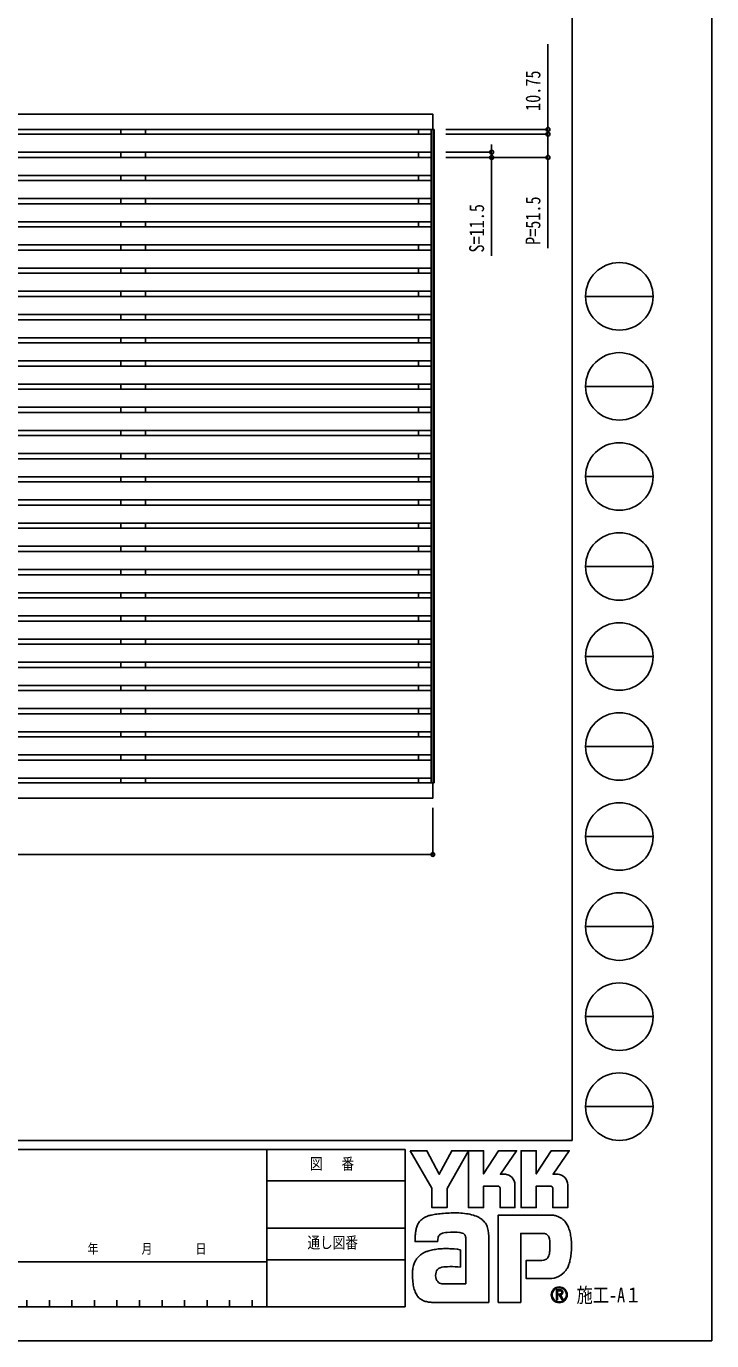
# Model space of a CAD drawing. Units: millimetres, scale not verified. Extents: x -4205 to 4205, y -2970 to 2970.
# Drawn here: x 2684 to 4205, y -2970 to -50 of the extents above; entities that cross this region are included whole.
import ezdxf
from ezdxf.enums import TextEntityAlignment as Align

# ---------------------------------------------------------------- set-up
doc = ezdxf.new("R2010")
doc.units = ezdxf.units.MM
doc.header["$LTSCALE"] = 12
for name, color, linetype in [('0-2_YKK_A1', 4, 'Continuous'), ('0-3_YKK_D', 6, 'Continuous'), ('0-4_YKK_ZWAK', 7, 'Continuous')]:
    doc.layers.add(name, color=color, linetype=linetype)
doc.styles.add('ＭＳ ゴシック', font='')
doc.styles.get('ＭＳ ゴシック').set_extended_font_data('MS Gothic')

msp = doc.modelspace()

# ---------------------------------------------------------------- linework, layer by layer
at = {"layer": '0-2_YKK_A1'}
for p, q in [((3582.02, -289.75), (1595.02, -289.75)), ((2893.52, -289.75), (2893.52, -279)), ((2948.52, -289.75), (2948.52, -279)), ((3554.02, -289.75), (3554.02, -279)), ((3589.22, -279.5), (3582.02, -279.5)), ((3584.02, -279), (3584.02, -279.5)), ((3587.02, -279.5), (3587.02, -1730.5)), ((3589.22, -279.5), (3589.22, -1730.5)), ((3582.02, -329.75), (1595.02, -329.75)), ((3582.02, -341.25), (1595.02, -341.25)), ((2893.52, -341.25), (2893.52, -329.75)), ((2948.52, -341.25), (2948.52, -329.75)), ((3554.02, -341.25), (3554.02, -329.75)), ((3582.02, -381.25), (1595.02, -381.25)), ((3582.02, -392.75), (1595.02, -392.75)), ((2893.52, -392.75), (2893.52, -381.25)), ((2948.52, -392.75), (2948.52, -381.25)), ((3554.02, -392.75), (3554.02, -381.25)), ((3582.02, -432.75), (1595.02, -432.75)), ((2893.52, -444.25), (2893.52, -432.75)), ((2948.52, -444.25), (2948.52, -432.75)), ((3554.02, -444.25), (3554.02, -432.75)), ((3582.02, -444.25), (1595.02, -444.25)), ((3582.02, -484.25), (1595.02, -484.25)), ((3582.02, -495.75), (1595.02, -495.75)), ((2893.52, -495.75), (2893.52, -484.25)), ((2948.52, -495.75), (2948.52, -484.25)), ((3554.02, -495.75), (3554.02, -484.25)), ((3582.02, -535.75), (1595.02, -535.75)), ((3582.02, -547.25), (1595.02, -547.25)), ((2893.52, -547.25), (2893.52, -535.75)), ((2948.52, -547.25), (2948.52, -535.75)), ((3554.02, -547.25), (3554.02, -535.75)), ((3582.02, -587.25), (1595.02, -587.25)), ((3582.02, -598.75), (1595.02, -598.75)), ((2893.52, -598.75), (2893.52, -587.25)), ((2948.52, -598.75), (2948.52, -587.25)), ((3554.02, -598.75), (3554.02, -587.25)), ((3582.02, -638.75), (1595.02, -638.75)), ((2893.52, -650.25), (2893.52, -638.75)), ((2948.52, -650.25), (2948.52, -638.75)), ((3554.02, -650.25), (3554.02, -638.75)), ((3582.02, -650.25), (1595.02, -650.25)), ((3582.02, -690.25), (1595.02, -690.25)), ((2893.52, -701.75), (2893.52, -690.25)), ((2948.52, -701.75), (2948.52, -690.25)), ((3554.02, -701.75), (3554.02, -690.25)), ((3582.02, -701.75), (1595.02, -701.75)), ((3582.02, -741.75), (1595.02, -741.75)), ((3582.02, -753.25), (1595.02, -753.25)), ((2893.52, -753.25), (2893.52, -741.75)), ((2948.52, -753.25), (2948.52, -741.75)), ((3554.02, -753.25), (3554.02, -741.75)), ((3582.02, -793.25), (1595.02, -793.25)), ((3582.02, -804.75), (1595.02, -804.75)), ((2893.52, -804.75), (2893.52, -793.25)), ((2948.52, -804.75), (2948.52, -793.25)), ((3554.02, -804.75), (3554.02, -793.25)), ((3582.02, -844.75), (1595.02, -844.75)), ((2893.52, -856.25), (2893.52, -844.75)), ((2948.52, -856.25), (2948.52, -844.75)), ((3554.02, -856.25), (3554.02, -844.75)), ((3582.02, -856.25), (1595.02, -856.25)), ((3582.02, -896.25), (1595.02, -896.25)), ((2893.52, -907.75), (2893.52, -896.25)), ((2948.52, -907.75), (2948.52, -896.25)), ((3554.02, -907.75), (3554.02, -896.25)), ((3582.02, -907.75), (1595.02, -907.75)), ((3582.02, -947.75), (1595.02, -947.75)), ((3582.02, -959.25), (1595.02, -959.25)), ((2893.52, -959.25), (2893.52, -947.75)), ((2948.52, -959.25), (2948.52, -947.75)), ((3554.02, -959.25), (3554.02, -947.75)), ((3582.02, -999.25), (1595.02, -999.25)), ((3582.02, -1010.75), (1595.02, -1010.75)), ((2893.52, -1010.75), (2893.52, -999.25)), ((2948.52, -1010.75), (2948.52, -999.25)), ((3554.02, -1010.75), (3554.02, -999.25)), ((3582.02, -1050.75), (1595.02, -1050.75)), ((2893.52, -1062.25), (2893.52, -1050.75)), ((2948.52, -1062.25), (2948.52, -1050.75)), ((3554.02, -1062.25), (3554.02, -1050.75)), ((3582.02, -1062.25), (1595.02, -1062.25)), ((3582.02, -1102.25), (1595.02, -1102.25)), ((2893.52, -1113.75), (2893.52, -1102.25)), ((2948.52, -1113.75), (2948.52, -1102.25)), ((3554.02, -1113.75), (3554.02, -1102.25)), ((3582.02, -1113.75), (1595.02, -1113.75)), ((3582.02, -1153.75), (1595.02, -1153.75)), ((3582.02, -1165.25), (1595.02, -1165.25)), ((2893.52, -1165.25), (2893.52, -1153.75)), ((2948.52, -1165.25), (2948.52, -1153.75)), ((3554.02, -1165.25), (3554.02, -1153.75)), ((3582.02, -1205.25), (1595.02, -1205.25)), ((3582.02, -1216.75), (1595.02, -1216.75)), ((2893.52, -1216.75), (2893.52, -1205.25)), ((2948.52, -1216.75), (2948.52, -1205.25)), ((3554.02, -1216.75), (3554.02, -1205.25)), ((3582.02, -1256.75), (1595.02, -1256.75)), ((3582.02, -1268.25), (1595.02, -1268.25)), ((2893.52, -1268.25), (2893.52, -1256.75)), ((2948.52, -1268.25), (2948.52, -1256.75)), ((3554.02, -1268.25), (3554.02, -1256.75)), ((3582.02, -1308.25), (1595.02, -1308.25)), ((2893.52, -1319.75), (2893.52, -1308.25)), ((2948.52, -1319.75), (2948.52, -1308.25)), ((3554.02, -1319.75), (3554.02, -1308.25)), ((3582.02, -1319.75), (1595.02, -1319.75)), ((3582.02, -1359.75), (1595.02, -1359.75)), ((3582.02, -1371.25), (1595.02, -1371.25)), ((2893.52, -1371.25), (2893.52, -1359.75)), ((2948.52, -1371.25), (2948.52, -1359.75)), ((3554.02, -1371.25), (3554.02, -1359.75)), ((3582.02, -1411.25), (1595.02, -1411.25)), ((3582.02, -1422.75), (1595.02, -1422.75)), ((2893.52, -1422.75), (2893.52, -1411.25)), ((2948.52, -1422.75), (2948.52, -1411.25)), ((3554.02, -1422.75), (3554.02, -1411.25)), ((3582.02, -1462.75), (1595.02, -1462.75)), ((3582.02, -1474.25), (1595.02, -1474.25)), ((2893.52, -1474.25), (2893.52, -1462.75)), ((2948.52, -1474.25), (2948.52, -1462.75)), ((3554.02, -1474.25), (3554.02, -1462.75)), ((3582.02, -1514.25), (1595.02, -1514.25)), ((2893.52, -1525.75), (2893.52, -1514.25)), ((2948.52, -1525.75), (2948.52, -1514.25)), ((3554.02, -1525.75), (3554.02, -1514.25)), ((3582.02, -1525.75), (1595.02, -1525.75)), ((3582.02, -1565.75), (1595.02, -1565.75)), ((2893.52, -1577.25), (2893.52, -1565.75)), ((2948.52, -1577.25), (2948.52, -1565.75)), ((3554.02, -1577.25), (3554.02, -1565.75)), ((3582.02, -1577.25), (1595.02, -1577.25)), ((3582.02, -1617.25), (1595.02, -1617.25)), ((3582.02, -1628.75), (1595.02, -1628.75)), ((2893.52, -1628.75), (2893.52, -1617.25)), ((2948.52, -1628.75), (2948.52, -1617.25)), ((3554.02, -1628.75), (3554.02, -1617.25)), ((3582.02, -1668.75), (1595.02, -1668.75)), ((3582.02, -1680.25), (1595.02, -1680.25)), ((2893.52, -1680.25), (2893.52, -1668.75)), ((2948.52, -1680.25), (2948.52, -1668.75)), ((3554.02, -1680.25), (3554.02, -1668.75)), ((3582.02, -1720.25), (1595.02, -1720.25)), ((2893.52, -1731), (2893.52, -1720.25)), ((2948.52, -1731), (2948.52, -1720.25)), ((3554.02, -1731), (3554.02, -1720.25)), ((3584.02, -1730.5), (3584.02, -1731))]:
    msp.add_line(p, q, dxfattribs=at)
for points in [[(1591.02, -245), (3586.02, -245), (3586.02, -279), (1591.02, -279)], [(1591.02, -1731), (3586.02, -1731), (3586.02, -1765), (1591.02, -1765)]]:
    msp.add_lwpolyline(points, close=True, dxfattribs=at)
msp.add_lwpolyline([(3582.02, -279.5), (3582.02, -1730.5), (3589.22, -1730.5)], dxfattribs=at)
at = {"layer": '0-3_YKK_D'}
for p, q in [((3841.66, -279), (3841.66, -89.4)), ((3615.22, -279), (3842.66, -279)), ((3615.22, -289.75), (3842.66, -289.75)), ((3615.22, -289.75), (3842.66, -289.75)), ((3841.66, -289.75), (3841.66, -279)), ((3841.66, -289.75), (3841.66, -306.75)), ((3716.66, -329.75), (3716.66, -312.75)), ((3615.22, -329.75), (3717.66, -329.75)), ((3615.22, -341.25), (3842.66, -341.25)), ((3615.22, -341.25), (3717.66, -341.25)), ((3716.66, -329.75), (3716.66, -341.25)), ((3716.66, -341.25), (3716.66, -559.65)), ((3586.02, -1786), (3586.02, -1891)), ((1591.02, -1890), (3586.02, -1890))]:
    msp.add_line(p, q, dxfattribs=at)
msp.add_lwpolyline([(3841.66, -289.75), (3841.66, -341.25), (3841.66, -542.65)], dxfattribs=at)
for centre in [(3841.66, -279), (3841.66, -289.75), (3841.66, -289.75), (3716.66, -329.75), (3716.66, -341.25), (3841.66, -341.25), (3586.02, -1890)]:
    msp.add_circle(centre, 4.25, dxfattribs=at)
at = {"layer": '0-4_YKK_ZWAK'}
for p, q in [((3895.02, 2775), (3895.02, -2525)), ((3925.02, -650), (4075.02, -650)), ((3925.02, -850), (4075.02, -850)), ((3925.02, -1050), (4075.02, -1050)), ((3925.02, -1250), (4075.02, -1250)), ((3925.02, -1450), (4075.02, -1450)), ((3925.02, -1650), (4075.02, -1650)), ((3925.02, -1850), (4075.02, -1850)), ((3925.02, -2050), (4075.02, -2050)), ((3925.02, -2250), (4075.02, -2250)), ((3925.02, -2450), (4075.02, -2450)), ((3895.02, -2525), (-3904.98, -2525)), ((3217.52, -2545), (2185.02, -2545)), ((3217.52, -2545), (3217.52, -2895)), ((3525.02, -2545), (3217.52, -2545)), ((3525.02, -2545), (3525.02, -2895)), ((3217.52, -2615), (3525.02, -2615)), ((3217.52, -2720), (3525.02, -2720)), ((2185.02, -2795), (3217.52, -2795)), ((3525.02, -2790), (3217.52, -2790)), ((3879.16, -2855.72), (3879.16, -2855.72)), ((2685.02, -2880), (2685.02, -2895)), ((2735.02, -2880), (2735.02, -2895)), ((2785.02, -2880), (2785.02, -2895)), ((2835.02, -2880), (2835.02, -2895)), ((2885.02, -2880), (2885.02, -2895)), ((2935.02, -2880), (2935.02, -2895)), ((2985.02, -2880), (2985.02, -2895)), ((3035.02, -2880), (3035.02, -2895)), ((3085.02, -2880), (3085.02, -2895)), ((3135.02, -2880), (3135.02, -2895)), ((3185.02, -2880), (3185.02, -2895)), ((3866.67, -2883.98), (3866.67, -2883.98)), ((2185.02, -2895), (3217.52, -2895)), ((3217.52, -2895), (3525.02, -2895))]:
    msp.add_line(p, q, dxfattribs=at)
for points in [[(-4205, -2970), (4205, -2970), (4205, 2970), (-4205, 2970)], [(3536.02, -2548), (3572.83, -2548), (3600.47, -2600.1), (3628.04, -2548), (3664.88, -2548), (3617.67, -2631.99), (3617.67, -2674.13), (3584.1, -2674.13), (3584.1, -2630.86)]]:
    msp.add_lwpolyline(points, close=True, dxfattribs=at)
for points in [[(3730.55, -2626.61), (3698.77, -2626.61), (3698.77, -2674.1), (3664.91, -2674.1), (3664.91, -2548), (3698.77, -2548), (3698.77, -2599.58), (3732.07, -2548), (3771.84, -2548), (3736.16, -2600.21), (3737.42, -2600.21), (3738.82, -2600.21), (3740.25, -2600.21), (3741.63, -2600.21), (3742.87, -2600.21), (3743.86, -2600.21), (3744.52, -2600.21), (3744.77, -2600.21)], [(3847.51, -2626.61), (3815.77, -2626.61), (3815.77, -2674.13), (3781.9, -2674.13), (3781.9, -2548), (3815.77, -2548), (3815.77, -2599.58), (3849.03, -2548), (3888.8, -2548), (3853.12, -2600.21), (3854.4, -2600.21), (3855.8, -2600.21), (3857.24, -2600.21), (3858.61, -2600.21), (3859.84, -2600.21), (3860.83, -2600.21), (3861.49, -2600.21), (3861.73, -2600.21)], [(3754.51, -2602.21), (3758.55, -2604.52), (3761.97, -2607.53), (3764.73, -2611.12), (3766.76, -2615.15), (3768.01, -2619.5), (3768.44, -2624.04), (3768.44, -2674.22), (3735.41, -2674.22), (3735.41, -2631.41)], [(3871.48, -2602.21), (3875.54, -2604.52), (3878.97, -2607.53), (3881.74, -2611.12), (3883.78, -2615.15), (3885.05, -2619.5), (3885.48, -2624.04), (3885.48, -2674.13), (3852.37, -2674.13), (3852.37, -2631.41)], [(3828.87, -2731.51), (3781.19, -2731.51), (3781.19, -2885), (3731.23, -2885), (3731.23, -2690.79), (3847.35, -2690.79)], [(3878.71, -2704.51), (3881.97, -2708.62), (3884.41, -2712.61), (3886.12, -2716.22)], [(3604.8, -2732.31), (3602.47, -2733.62), (3600.66, -2735.22), (3599.29, -2737.08), (3598.29, -2739.2), (3597.61, -2741.53), (3597.16, -2744.07), (3596.89, -2746.79), (3596.73, -2749.67), (3546.74, -2749.79), (3546.89, -2742.95), (3547.17, -2735.27)], [(3707.71, -2719.17), (3709.13, -2724.9), (3709.93, -2731.04), (3710.18, -2737.59), (3710.18, -2885), (3589.55, -2885)], [(3623.95, -2765.53), (3633.41, -2766.15), (3640.84, -2766.99), (3645.71, -2767.77), (3647.45, -2768.23), (3647.45, -2806.47), (3641.92, -2805.89), (3635.86, -2805.56), (3629.65, -2805.43), (3623.69, -2805.45), (3618.37, -2805.56), (3614.08, -2805.71), (3611.23, -2805.84), (3610.19, -2805.89), (3605.86, -2806.68), (3602.13, -2807.92), (3599, -2809.61), (3596.47, -2811.77), (3594.53, -2814.4), (3593.18, -2817.5), (3592.44, -2821.1), (3592.29, -2825.19), (3592.76, -2829.69), (3593.72, -2833.41), (3595.09, -2836.42), (3596.83, -2838.79), (3598.86, -2840.59), (3601.13, -2841.91), (3603.59, -2842.79), (3606.16, -2843.32), (3659.26, -2843.32), (3659.26, -2745.07), (3659.28, -2743.13), (3659.18, -2741.22), (3658.93, -2739.39), (3658.5, -2737.65), (3657.86, -2736.02), (3656.99, -2734.55), (3655.84, -2733.24), (3654.39, -2732.12)], [(3654.39, -2732.12), (3651.27, -2730.9), (3646.29, -2729.87), (3639.94, -2729.1), (3632.71, -2728.69), (3625.08, -2728.73), (3617.56, -2729.28)], [(3845.83, -2761), (3845.76, -2754.63), (3845.46, -2748.9), (3844.74, -2743.86), (3843.44, -2739.59)], [(3874.56, -2820.97), (3869.95, -2824.56), (3865.14, -2827.38), (3860.18, -2829.48), (3855.1, -2830.92), (3849.93, -2831.74), (3844.72, -2832.01), (3793.36, -2832.01), (3793.36, -2791.66), (3822.32, -2791.66), (3827.66, -2791.59), (3832.36, -2791.13), (3836.39, -2789.95)], [(3874.61, -2862.6), (3874.58, -2862.01), (3874.51, -2861.45), (3874.39, -2860.9), (3874.22, -2860.39), (3874, -2859.9), (3873.74, -2859.44), (3873.43, -2859.01), (3873.08, -2858.61), (3872.62, -2858.2), (3872.1, -2857.85), (3871.54, -2857.54), (3870.93, -2857.29), (3870.28, -2857.1), (3869.58, -2856.96), (3868.85, -2856.87), (3868.08, -2856.84), (3860.5, -2856.84), (3860.5, -2879.14), (3862.79, -2879.14), (3862.79, -2859.12), (3868.08, -2859.12), (3868.62, -2859.14), (3869.14, -2859.19), (3869.62, -2859.28), (3870.06, -2859.4), (3870.47, -2859.56), (3870.84, -2859.75), (3871.17, -2859.97), (3871.47, -2860.22)], [(3872.36, -2862.6), (3872.22, -2863.67), (3871.84, -2864.51), (3871.26, -2865.16), (3870.55, -2865.62), (3869.74, -2865.94), (3868.9, -2866.14), (3868.08, -2866.24), (3867.33, -2866.27), (3865.34, -2866.27), (3866.35, -2867.97), (3872.89, -2879.22), (3875.51, -2879.22), (3869.2, -2868.39), (3869.79, -2868.27), (3870.36, -2868.12), (3870.89, -2867.94), (3871.4, -2867.73), (3871.87, -2867.49), (3872.31, -2867.22), (3872.71, -2866.91), (3873.08, -2866.58)]]:
    msp.add_lwpolyline(points, dxfattribs=at)
for centre in [(4000.02, -650), (4000.02, -850), (4000.02, -1050), (4000.02, -1250), (4000.02, -1450), (4000.02, -1650), (4000.02, -1850), (4000.02, -2050), (4000.02, -2250), (4000.02, -2450)]:
    msp.add_circle(centre, 75, dxfattribs=at)
for centre, radius, start, end in [((3730.72, -2631.29), 4.69, 358.57817, 92.1683), ((3744.82, -2625.19), 24.98, 78.26798, 90.11215), ((3745.17, -2623.37), 23.12, 66.19963, 78.22058), ((3847.71, -2631.27), 4.67, 358.29941, 92.43455), ((3861.78, -2625.23), 25.02, 78.27851, 90.10826), ((3862.12, -2623.48), 23.23, 66.2483, 78.23226), ((3634.47, -2970.05), 284, 91.6169, 94.94971), ((3633.37, -2924.06), 238, 87.51794, 91.66439), ((3636.46, -2857.78), 171.65, 81.92631, 87.59083), ((3591.61, -2731.29), 43.58, 152.2125, 163.4865), ((3584.94, -2727.84), 36.07, 138.03852, 152.12015), ((3584.93, -2728.01), 36.18, 122.60463, 137.83438), ((3589.72, -2735.75), 45.28, 108.37421, 122.42809), ((3597.29, -2762.69), 73.25, 100.93159, 107.35499), ((3622.05, -2882.82), 195.9, 97.86054, 101.37938), ((3633.68, -2963.58), 277.49, 94.90201, 97.9576), ((3645.59, -2795.23), 108.44, 73.67137, 82.05943), ((3659.13, -2749.92), 61.15, 60.60528, 73.9085), ((3664.67, -2738.86), 48.8, 52.17347, 59.90542), ((3669.63, -2732.45), 40.69, 43.55042, 52.14561), ((3672.36, -2729.81), 36.9, 34.48659, 43.50182), ((3672.38, -2729.75), 36.85, 25.58915, 34.43128), ((3669.1, -2731.29), 40.47, 17.43089, 25.54591), ((3845.45, -2744.21), 53.45, 78.73198, 87.96551), ((3847.02, -2736.2), 45.29, 69.03034, 78.69541), ((3848.48, -2732.3), 41.13, 59.39484, 68.9885), ((3849.16, -2731.11), 39.76, 50.3012, 59.3616), ((3848.91, -2731.39), 40.13, 42.05209, 50.28551), ((3637.8, -2740.46), 90.78, 171.55622, 176.72493), ((3607.04, -2735.87), 59.68, 163.48385, 171.57982), ((3617.99, -2763.63), 33.98, 102.4979, 112.84632), ((3624.57, -2791.99), 63.1, 96.37207, 102.75341), ((3829.14, -2756.01), 24.5, 77.94572, 90.63794), ((3831.27, -2746.02), 14.29, 60.20991, 77.92418), ((3832.65, -2743.42), 11.35, 39.8078, 59.75378), ((3830.71, -2744.9), 13.79, 22.65544, 39.38165), ((3829.09, -2742.81), 62.92, 14.76267, 25.00486), ((3790.5, -2753.33), 102.92, 7.9139, 14.95041), ((3751.96, -2758.93), 141.87, 2.54376, 8.01251), ((3590.62, -2822.57), 53.87, 112.58838, 120.58162), ((3596.99, -2837.9), 70.47, 106.61303, 112.59024), ((3607.02, -2871.61), 105.64, 99.87193, 106.59825), ((3612.64, -2903.27), 137.79, 94.78469, 99.91711), ((3615.38, -2934.77), 169.41, 90.80099, 94.81812), ((3615.8, -2958.23), 192.87, 87.57779, 90.82714), ((3792.5, -2766.76), 53.11, 347.14308, 355.40008), ((3732.2, -2761.58), 113.62, 355.2339, 0.29193), ((3736.17, -2760.5), 157.68, 352.8937, 357.82206), ((3729.86, -2760.1), 163.99, 357.76419, 2.60674), ((3608.98, -2820.7), 68, 164.97537, 174.56739), ((3592.46, -2816.29), 50.9, 153.89178, 164.94341), ((3584.93, -2812.67), 42.55, 142.04688, 153.80771), ((3583.47, -2811.63), 40.76, 130.60221, 141.94427), ((3585.88, -2814.51), 44.52, 120.60724, 130.53081), ((3831.72, -2779.43), 11.51, 293.91672, 314.09376), ((3830.15, -2778.04), 13.6, 314.78099, 333.92928), ((3820.05, -2773.14), 24.83, 334.00676, 347.34989), ((3850.36, -2789.43), 39.35, 326.23251, 339.61931), ((3813.41, -2775.12), 78.97, 339.22498, 347.31457), ((3769.15, -2764.79), 124.42, 347.15166, 352.97565), ((3638.13, -2823.49), 97.29, 174.55588, 182.47272), ((3692.5, -2822.63), 151.65, 181.90948, 187.89042), ((3841.23, -2783.39), 50.24, 311.57033, 318.66243), ((3835.41, -2778.29), 57.97, 318.67367, 325.29112), ((3628.69, -2831.61), 87.22, 187.80471, 196.36971), ((3595, -2841.56), 52.09, 196.3102, 208.20993), ((3866.7, -2868.19), 17.64, 90.09157, 179.92363), ((3866.59, -2868.13), 15.69, 134.8007, 180.12175), ((3866.64, -2868.04), 15.66, 89.86602, 135.149), ((3866.7, -2868.16), 17.61, 44.93442, 90.08536), ((3866.71, -2868.16), 15.78, 45.03108, 90.11509), ((3869.01, -2862.5), 3.35, 358.3894, 42.86139), ((3866.72, -2868.17), 15.77, 0.00643, 45.07115), ((3866.84, -2868.1), 17.47, 359.78949, 45.13288), ((3580.34, -2849.36), 35.47, 208.29777, 223.35561), ((3577.03, -2852.28), 31.07, 223.64205, 239.63663), ((3579.77, -2847.28), 36.77, 239.8785, 253.65355), ((3584.8, -2830.01), 54.75, 253.69102, 263.74909), ((3589.06, -2792.1), 92.9, 263.68487, 270.30455), ((3866.59, -2868.21), 17.53, 179.86065, 225.14399), ((3866.53, -2868.23), 15.62, 179.75513, 225.29722), ((3866.68, -2868.21), 17.59, 224.94536, 269.98445), ((3866.64, -2868.37), 15.61, 224.62822, 270.10973), ((3866.65, -2868.14), 15.84, 270.09072, 359.90926), ((3866.68, -2868.12), 17.68, 269.98802, 314.93777), ((3869.07, -2862.76), 5.53, 316.37674, 1.6565), ((3866.8, -2868.24), 17.51, 314.92572, 0.23508)]:
    msp.add_arc(centre, radius, start, end, dxfattribs=at)

# ---------------------------------------------------------------- texts
at = {"layer": '0-3_YKK_D', "style": 'ＭＳ ゴシック', "width": 0.8}
for s, p in [('10.75', (3834.66, -238)), ('P=51.5', (3834.66, -535.65)), ('S=11.5', (3709.66, -552.65))]:
    msp.add_text(s, height=32.99, rotation=90, dxfattribs=at).set_placement(p, align=Align.BOTTOM_LEFT)
at = {"layer": '0-4_YKK_ZWAK', "style": 'ＭＳ ゴシック', "width": 0.8}
for s, height, p in [('図\u3000 番', 25.66, (3313.4, -2597.5)), ('通し図番', 25.66, (3307.8, -2772.5)), ('年        月        日', 21.99, (2819.91, -2783.21)), ('施工-A１', 32.99, (3905.02, -2895))]:
    msp.add_text(s, height=height, dxfattribs=at).set_placement(p, align=Align.BOTTOM_LEFT)

doc.saveas('drawing.dxf')
